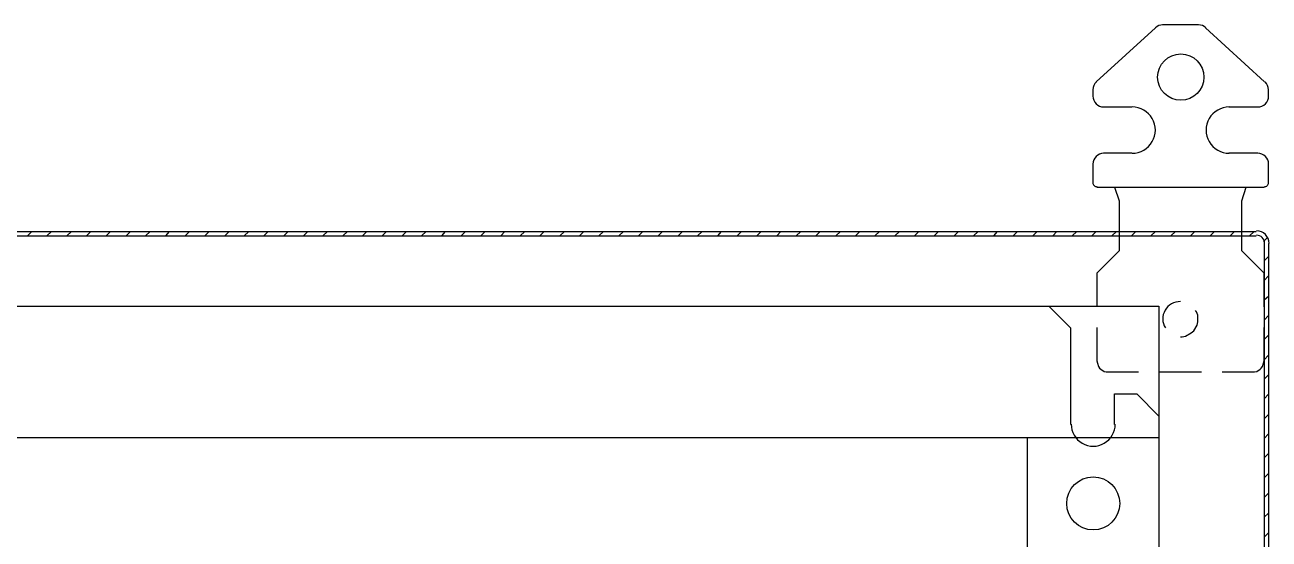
# Model space of a CAD drawing. Header units: feet. Extents: x -159 to 1687, y -48 to 1556.
# Drawn here: x 544.252 to 545.181, y 1044.77 to 1045.154 of the extents above; entities that cross this region are included whole.
import ezdxf

# ---------------------------------------------------------------- set-up
doc = ezdxf.new("R2010")
doc.units = ezdxf.units.FT
doc.header["$MEASUREMENT"] = 0
doc.layers.add('PDF_0', color=7, linetype='Continuous')
doc.layers.add('PDF_Cuadro', color=7, linetype='Continuous')
for name, color, linetype, true_color in [('PDF_COLGADOR', 7, 'Continuous', 0x7f7f7f), ('PDF_Oculta', 7, 'Continuous', 0xb9b9b9), ('PDF_Placa', 7, 'Continuous', 0xb9b9b9)]:
    doc.layers.add(name, color=color, linetype=linetype, true_color=true_color)

msp = doc.modelspace()

# ---------------------------------------------------------------- linework, layer by layer
at = {"layer": 'PDF_0', "lineweight": 25}
msp.add_line((545.09893, 1044.8457), (543.62261, 1044.8457), dxfattribs=at)
msp.add_lwpolyline([(543.62261, 1044.94404), (545.09893, 1044.94404), (545.09893, 1043.50022), (543.62261, 1043.50022)], close=True, dxfattribs=at)
msp.add_lwpolyline([(545.00059, 1044.8457), (545.00059, 1043.59856)], dxfattribs=at)
at = {"layer": 'PDF_COLGADOR', "lineweight": 25}
msp.add_line((545.05268, 1045.03279), (545.17769, 1045.03279), dxfattribs=at)
for points in [[(545.12852, 1045.15404), (545.10185, 1045.15404)], [(545.09643, 1045.15196), (545.05226, 1045.11154)], [(545.1781, 1045.11154), (545.13393, 1045.15196)], [(545.04976, 1045.10529), (545.04976, 1045.10071)], [(545.18102, 1045.10071), (545.18102, 1045.10529)], [(545.05768, 1045.09279), (545.07893, 1045.09279)], [(545.15143, 1045.09279), (545.17269, 1045.09279)], [(545.07893, 1045.05821), (545.05768, 1045.05821)], [(545.17269, 1045.05821), (545.15143, 1045.05821)], [(545.04976, 1045.04987), (545.04976, 1045.03612)], [(545.18102, 1045.03612), (545.18102, 1045.04987)], [(545.06601, 1045.03279), (545.06935, 1045.02279), (545.06935, 1044.99987), (545.16102, 1044.99987), (545.16102, 1045.02279), (545.16435, 1045.03279)]]:
    msp.add_lwpolyline(points, dxfattribs=at)
msp.add_circle((545.11539, 1045.11508), 0.01729, dxfattribs=at)
for centre, radius, start, end in [((545.10206, 1045.14592), 0.00813, 90.00001, 132.49512), ((545.12873, 1045.14592), 0.00813, 47.50488, 89.99999), ((545.05789, 1045.1055), 0.00813, 132.49507, 180.00002), ((545.17289, 1045.1055), 0.00813, 359.99998, 47.50493), ((545.05789, 1045.10092), 0.00813, 180.00001, 269.99999), ((545.17289, 1045.10092), 0.00813, 270.00001, 359.99999), ((545.07914, 1045.0755), 0.01729, 269.99999, 90.00001), ((545.15164, 1045.0755), 0.01729, 89.99999, 270.00001), ((545.05789, 1045.05008), 0.00813, 90.00001, 179.99999), ((545.17289, 1045.05008), 0.00813, 0.00001, 89.99999), ((545.05289, 1045.03633), 0.00313, 179.99996, 270.00004), ((545.17789, 1045.03633), 0.00313, 269.99996, 0.00004)]:
    msp.add_arc(centre, radius, start, end, dxfattribs=at)
at = {"layer": 'PDF_Cuadro', "lineweight": 25}
for points in [[(543.54053, 1043.0402), (543.54053, 1044.9907), (543.54969, 1044.99987), (545.17185, 1044.99987)], [(543.54969, 1044.99654), (545.17185, 1044.99654)], [(544.25348, 1044.99654), (544.25681, 1044.99987)], [(544.26806, 1044.99654), (544.27139, 1044.99987)], [(544.28306, 1044.99654), (544.28639, 1044.99987)], [(544.29764, 1044.99654), (544.30098, 1044.99987)], [(544.31223, 1044.99654), (544.31556, 1044.99987)], [(544.32723, 1044.99654), (544.33056, 1044.99987)], [(544.34181, 1044.99654), (544.34515, 1044.99987)], [(544.35681, 1044.99654), (544.35973, 1044.99987)], [(544.3714, 1044.99654), (544.37473, 1044.99987)], [(544.38598, 1044.99654), (544.38932, 1044.99987)], [(544.40098, 1044.99654), (544.40432, 1044.99987)], [(544.41557, 1044.99654), (544.4189, 1044.99987)], [(544.43015, 1044.99654), (544.43348, 1044.99987)], [(544.44515, 1044.99654), (544.44848, 1044.99987)], [(544.45974, 1044.99654), (544.46307, 1044.99987)], [(544.47432, 1044.99654), (544.47765, 1044.99987)], [(544.48932, 1044.99654), (544.49265, 1044.99987)], [(544.5039, 1044.99654), (544.50724, 1044.99987)], [(544.51849, 1044.99654), (544.52182, 1044.99987)], [(544.53349, 1044.99654), (544.53682, 1044.99987)], [(544.54807, 1044.99654), (544.55141, 1044.99987)], [(544.56307, 1044.99654), (544.56599, 1044.99987)], [(544.57766, 1044.99654), (544.58099, 1044.99987)], [(544.59224, 1044.99654), (544.59558, 1044.99987)], [(544.60724, 1044.99654), (544.61016, 1044.99987)], [(544.62183, 1044.99654), (544.62516, 1044.99987)], [(544.63641, 1044.99654), (544.63974, 1044.99987)], [(544.65141, 1044.99654), (544.65474, 1044.99987)], [(544.666, 1044.99654), (544.66933, 1044.99987)], [(544.68058, 1044.99654), (544.68391, 1044.99987)], [(544.69558, 1044.99654), (544.69891, 1044.99987)], [(544.71016, 1044.99654), (544.7135, 1044.99987)], [(544.72475, 1044.99654), (544.72808, 1044.99987)], [(544.73975, 1044.99654), (544.74308, 1044.99987)], [(544.75433, 1044.99654), (544.75767, 1044.99987)], [(544.76933, 1044.99654), (544.77225, 1044.99987)], [(544.78392, 1044.99654), (544.78725, 1044.99987)], [(544.7985, 1044.99654), (544.80183, 1044.99987)], [(544.8135, 1044.99654), (544.81642, 1044.99987)], [(544.82809, 1044.99654), (544.83142, 1044.99987)], [(544.84267, 1044.99654), (544.846, 1044.99987)], [(544.85767, 1044.99654), (544.861, 1044.99987)], [(544.87225, 1044.99654), (544.87559, 1044.99987)], [(544.88684, 1044.99654), (544.89017, 1044.99987)], [(544.90184, 1044.99654), (544.90517, 1044.99987)], [(544.91642, 1044.99654), (544.91976, 1044.99987)], [(544.93101, 1044.99654), (544.93434, 1044.99987)], [(544.94601, 1044.99654), (544.94934, 1044.99987)], [(544.96059, 1044.99654), (544.96393, 1044.99987)], [(544.97559, 1044.99654), (544.97851, 1044.99987)], [(544.99018, 1044.99654), (544.99351, 1044.99987)], [(545.00476, 1044.99654), (545.00809, 1044.99987)], [(545.01976, 1044.99654), (545.02268, 1044.99987)], [(545.03435, 1044.99654), (545.03768, 1044.99987)], [(545.04893, 1044.99654), (545.05226, 1044.99987)], [(545.06393, 1044.99654), (545.06726, 1044.99987)], [(545.07851, 1044.99654), (545.08185, 1044.99987)], [(545.0931, 1044.99654), (545.09643, 1044.99987)], [(545.1081, 1044.99654), (545.11143, 1044.99987)], [(545.12268, 1044.99654), (545.12602, 1044.99987)], [(545.13727, 1044.99654), (545.1406, 1044.99987)], [(545.15227, 1044.99654), (545.1556, 1044.99987)], [(545.16685, 1044.99654), (545.17019, 1044.99987)], [(545.17727, 1044.99237), (545.17977, 1044.99487)], [(545.17769, 1044.9907), (545.17769, 1043.0402)], [(545.18102, 1044.9907), (545.18102, 1043.0402)], [(545.17769, 1044.97779), (545.18102, 1044.98112)], [(545.17769, 1044.9632), (545.18102, 1044.96654)], [(545.17769, 1044.94862), (545.18102, 1044.95154)], [(545.17769, 1044.93362), (545.18102, 1044.93695)], [(545.17769, 1044.91903), (545.18102, 1044.92237)], [(545.17769, 1044.90403), (545.18102, 1044.90737)], [(545.17769, 1044.88945), (545.18102, 1044.89278)], [(545.17769, 1044.87487), (545.18102, 1044.8782)], [(545.17769, 1044.85986), (545.18102, 1044.8632)], [(545.17769, 1044.84528), (545.18102, 1044.84861)], [(545.17769, 1044.8307), (545.18102, 1044.83403)], [(545.17769, 1044.8157), (545.18102, 1044.81903)], [(545.17769, 1044.80111), (545.18102, 1044.80445)], [(545.17769, 1044.78653), (545.18102, 1044.78944)], [(545.17769, 1044.77153), (545.18102, 1044.77486)]]:
    msp.add_lwpolyline(points, dxfattribs=at)
for radius, start, end in [(0.00938, 0.00045, 89.99955), (0.00604, 359.99913, 90.00087)]:
    msp.add_arc((545.17206, 1044.99091), radius, start, end, dxfattribs=at)
at = {"layer": 'PDF_Oculta', "lineweight": 25}
for points in [[(545.06935, 1044.99987), (545.06935, 1044.98529), (545.05268, 1044.96862), (545.05268, 1044.94362)], [(545.17769, 1044.94362), (545.17769, 1044.96862), (545.16102, 1044.98529), (545.16102, 1044.99987)], [(545.11518, 1044.92112), (545.11643, 1044.92112), (545.11893, 1044.92153), (545.1231, 1044.92403), (545.12518, 1044.9257), (545.12768, 1044.92987), (545.1281, 1044.93237), (545.1281, 1044.93737), (545.12727, 1044.93987), (545.12643, 1044.9407)], [(545.05268, 1044.9282), (545.05268, 1044.9032), (545.0531, 1044.90153), (545.05393, 1044.89903), (545.05476, 1044.89778), (545.0556, 1044.89695), (545.0581, 1044.89528), (545.05976, 1044.89487), (545.08393, 1044.89487)], [(545.14643, 1044.89487), (545.1706, 1044.89487), (545.17227, 1044.89528), (545.17477, 1044.89695), (545.1756, 1044.89778), (545.17644, 1044.89903), (545.17727, 1044.90153), (545.17769, 1044.9032), (545.17769, 1044.9282)], [(545.09977, 1044.89487), (545.13102, 1044.89487)]]:
    msp.add_lwpolyline(points, dxfattribs=at)
msp.add_arc((545.11474, 1044.9346), 0.01278, 88.00627, 212.24175, dxfattribs=at)
at = {"layer": 'PDF_Placa', "lineweight": 25}
for points in [[(543.68803, 1044.8557), (543.68803, 1044.92778), (543.70428, 1044.94404), (545.01684, 1044.94404), (545.0331, 1044.92778), (545.0331, 1044.8557)], [(545.06601, 1044.8557), (545.06601, 1044.87862), (545.08268, 1044.87862), (545.09893, 1044.86195), (545.09893, 1043.15562), (545.08268, 1043.13937), (545.06601, 1043.13937), (545.06601, 1043.16229)]]:
    msp.add_lwpolyline(points, dxfattribs=at)
msp.add_circle((545.04997, 1044.79674), 0.01979, dxfattribs=at)
msp.add_arc((545.04997, 1044.85591), 0.01646, 179.99966, 0.00034, dxfattribs=at)

doc.saveas('drawing.dxf')
